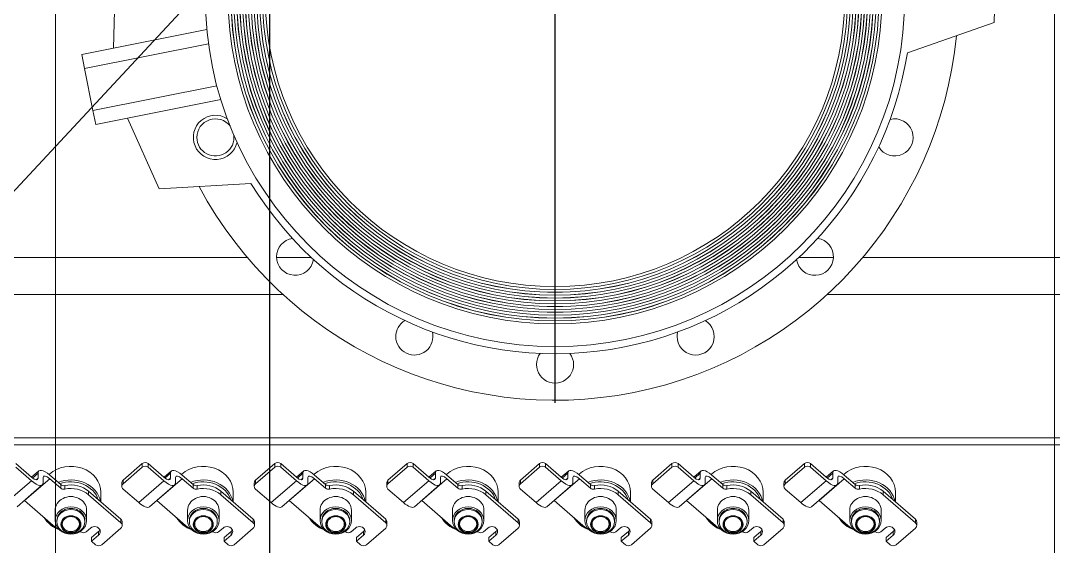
# Model space of a CAD drawing. Extents: x -681219 to -550379, y -242630 to -158199.
# Drawn here: x -589243 to -588520, y -222651 to -222284 of the extents above; entities that cross this region are included whole.
import ezdxf
from ezdxf.lldxf.tags import DXFTag

# ---------------------------------------------------------------- set-up
doc = ezdxf.new("R2010")
doc.units = 0
doc.header["$LTSCALE"] = 1000
doc.linetypes.add('DASHED', pattern=[0.75, 0.5, -0.25])
doc.layers.get('0').update_dxf_attribs({"linetype": 'CONTINUOUS'})
doc.layers.add('center', color=253, linetype='CENTER2')
doc.layers.add('DIM', color=7, linetype='CONTINUOUS', lineweight=18)
doc.layers.add('famsun', color=7, linetype='CONTINUOUS', lineweight=0)
tags = doc.linetypes.add('CENTER2', pattern=[28.575, 19.05, -3.175, 3.175, -3.175]).pattern_tags.tags
tags[10:11] = [DXFTag(74, 4), DXFTag(75, 0), DXFTag(340, '0'), DXFTag(46, 0.0), DXFTag(50, 0.0), DXFTag(44, 0.0), DXFTag(45, 0.0)]
tags[8:9] = [DXFTag(74, 4), DXFTag(75, 0), DXFTag(340, '0'), DXFTag(46, 0.0), DXFTag(50, 0.0), DXFTag(44, 0.0), DXFTag(45, 0.0)]
tags[6:7] = [DXFTag(74, 4), DXFTag(75, 0), DXFTag(340, '0'), DXFTag(46, 0.0), DXFTag(50, 0.0), DXFTag(44, 0.0), DXFTag(45, 0.0)]
tags[4:5] = [DXFTag(74, 4), DXFTag(75, 0), DXFTag(340, '0'), DXFTag(46, 0.0), DXFTag(50, 0.0), DXFTag(44, 0.0), DXFTag(45, 0.0)]

# ---------------------------------------------------------------- blocks, each defined once
blk = doc.blocks.new('CYPZ04001A0001XY_A_CYPZ1000_V_1')
at = {"color": 0, "linetype": 'ByBlock', "lineweight": -2}
for p, q in [((-452.5, 372.02), (-439.07, 383.65)), ((-434.82, 383.65), (-432, 381.2)), ((-359.72, 372.02), (-346.29, 383.65)), ((-342.05, 383.65), (-339.22, 381.2)), ((-266.95, 372.02), (-253.51, 383.65)), ((-249.27, 383.65), (-246.44, 381.2)), ((-174.17, 372.02), (-160.73, 383.65)), ((-156.49, 383.65), (-153.66, 381.2)), ((-81.39, 372.02), (-67.96, 383.65)), ((-63.71, 383.65), (-60.88, 381.2)), ((11.39, 372.02), (24.82, 383.65)), ((29.06, 383.65), (31.89, 381.2)), ((104.16, 372.02), (117.6, 383.65)), ((121.84, 383.65), (124.67, 381.2)), ((-432, 381.2), (-436.95, 376.92)), ((-432, 378.7), (-436.95, 374.42)), ((-436.95, 374.42), (-436.95, 376.92)), ((-432, 378.7), (-432, 381.2)), ((-339.22, 381.2), (-344.17, 376.92)), ((-339.22, 378.7), (-344.17, 374.42)), ((-344.17, 374.42), (-344.17, 376.92)), ((-339.22, 378.7), (-339.22, 381.2)), ((-246.44, 381.2), (-251.39, 376.92)), ((-246.44, 378.7), (-251.39, 374.42)), ((-251.39, 374.42), (-251.39, 376.92)), ((-246.44, 378.7), (-246.44, 381.2)), ((-153.66, 381.2), (-158.61, 376.92)), ((-153.66, 378.7), (-158.61, 374.42)), ((-158.61, 374.42), (-158.61, 376.92)), ((-153.66, 378.7), (-153.66, 381.2)), ((-60.88, 381.2), (-65.83, 376.92)), ((-60.88, 378.7), (-65.83, 374.42)), ((-65.83, 374.42), (-65.83, 376.92)), ((-60.88, 378.7), (-60.88, 381.2)), ((31.89, 381.2), (26.94, 376.92)), ((31.89, 378.7), (26.94, 374.42)), ((26.94, 374.42), (26.94, 376.92)), ((31.89, 378.7), (31.89, 381.2)), ((124.67, 381.2), (119.72, 376.92)), ((124.67, 378.7), (119.72, 374.42)), ((119.72, 374.42), (119.72, 376.92)), ((124.67, 378.7), (124.67, 381.2)), ((-453.38, 370.18), (-453.38, 367.68)), ((-431.29, 372.02), (-428.18, 374.71)), ((-424.5, 374.71), (-424.48, 374.7)), ((-405.13, 370.18), (-384.97, 352.73)), ((-360.6, 370.18), (-360.6, 367.68)), ((-338.51, 372.02), (-335.4, 374.71)), ((-331.72, 374.71), (-331.71, 374.7)), ((-312.35, 370.18), (-292.2, 352.73)), ((-267.82, 370.18), (-267.82, 367.68)), ((-245.73, 372.02), (-242.62, 374.71)), ((-238.94, 374.71), (-238.93, 374.7)), ((-219.57, 370.18), (-199.42, 352.73)), ((-175.05, 370.18), (-175.05, 367.68)), ((-152.96, 372.02), (-149.84, 374.71)), ((-146.17, 374.71), (-146.15, 374.7)), ((-126.79, 370.18), (-106.64, 352.73)), ((-82.27, 370.18), (-82.27, 367.68)), ((-60.18, 372.02), (-57.07, 374.71)), ((-53.39, 374.71), (-53.37, 374.7)), ((-34.01, 370.18), (-13.86, 352.73)), ((10.51, 370.18), (10.51, 367.68)), ((32.6, 372.02), (35.71, 374.71)), ((39.39, 374.71), (39.4, 374.7)), ((58.76, 370.18), (78.92, 352.73)), ((103.29, 370.18), (103.29, 367.68)), ((125.38, 372.02), (128.49, 374.71)), ((132.17, 374.71), (132.18, 374.7)), ((151.54, 370.18), (171.69, 352.73)), ((-429.87, 348.75), (-452.5, 368.34)), ((-452.5, 368.34), (-452.5, 365.84)), ((-429.87, 346.25), (-452.5, 365.84)), ((-428.5, 366.71), (-428.5, 359.46)), ((-427.3, 367.46), (-427.3, 366.71)), ((-407.7, 366.71), (-407.7, 367.46)), ((-406.5, 359.46), (-406.5, 366.71)), ((-337.1, 348.75), (-359.72, 368.34)), ((-359.72, 368.34), (-359.72, 365.84)), ((-337.1, 346.25), (-359.72, 365.84)), ((-335.72, 366.71), (-335.72, 359.46)), ((-334.52, 367.46), (-334.52, 366.71)), ((-314.92, 366.71), (-314.92, 367.46)), ((-313.72, 359.46), (-313.72, 366.71)), ((-244.32, 348.75), (-266.95, 368.34)), ((-266.95, 368.34), (-266.95, 365.84)), ((-244.32, 346.25), (-266.95, 365.84)), ((-242.94, 366.71), (-242.94, 359.46)), ((-241.75, 367.46), (-241.75, 366.71)), ((-222.14, 366.71), (-222.14, 367.46)), ((-220.94, 359.46), (-220.94, 366.71)), ((-151.54, 348.75), (-174.17, 368.34)), ((-174.17, 368.34), (-174.17, 365.84)), ((-151.54, 346.25), (-174.17, 365.84)), ((-150.17, 366.71), (-150.17, 359.46)), ((-148.97, 367.46), (-148.97, 366.71)), ((-129.37, 366.71), (-129.37, 367.46)), ((-128.17, 359.46), (-128.17, 366.71)), ((-58.76, 348.75), (-81.39, 368.34)), ((-81.39, 368.34), (-81.39, 365.84)), ((-58.76, 346.25), (-81.39, 365.84)), ((-57.39, 366.71), (-57.39, 359.46)), ((-56.19, 367.46), (-56.19, 366.71)), ((-36.59, 366.71), (-36.59, 367.46)), ((-35.39, 359.46), (-35.39, 366.71)), ((34.01, 348.75), (11.39, 368.34)), ((11.39, 368.34), (11.39, 365.84)), ((34.01, 346.25), (11.39, 365.84)), ((35.39, 366.71), (35.39, 359.46)), ((36.59, 367.46), (36.59, 366.71)), ((56.19, 366.71), (56.19, 367.46)), ((57.39, 359.46), (57.39, 366.71)), ((126.79, 348.75), (104.16, 368.34)), ((104.16, 368.34), (104.16, 365.84)), ((126.79, 346.25), (104.16, 365.84)), ((128.17, 366.71), (128.17, 359.46)), ((129.37, 367.46), (129.37, 366.71)), ((148.97, 366.71), (148.97, 367.46)), ((150.17, 359.46), (150.17, 366.71)), ((-379.77, 357.15), (-397.45, 341.84)), ((-287, 357.15), (-304.67, 341.84)), ((-194.22, 357.15), (-211.9, 341.84)), ((-101.44, 357.15), (-119.12, 341.84)), ((-8.66, 357.15), (-26.34, 341.84)), ((84.12, 357.15), (66.44, 341.84)), ((176.89, 357.15), (159.22, 341.84)), ((-438.5, 353.72), (-438.5, 346.96)), ((-429.87, 346.25), (-429.87, 348.75)), ((-384.97, 352.73), (-402.65, 337.42)), ((-372.25, 354.21), (-389.92, 338.9)), ((-361.29, 344.71), (-372.25, 354.21)), ((-345.72, 353.72), (-345.72, 346.96)), ((-337.1, 346.25), (-337.1, 348.75)), ((-292.2, 352.73), (-309.87, 337.42)), ((-279.47, 354.21), (-297.15, 338.9)), ((-268.51, 344.71), (-279.47, 354.21)), ((-252.94, 353.72), (-252.94, 346.96)), ((-244.32, 346.25), (-244.32, 348.75)), ((-199.42, 352.73), (-217.1, 337.42)), ((-186.69, 354.21), (-204.37, 338.9)), ((-175.73, 344.71), (-186.69, 354.21)), ((-160.17, 353.72), (-160.17, 346.96)), ((-151.54, 346.25), (-151.54, 348.75)), ((-106.64, 352.73), (-124.32, 337.42)), ((-93.91, 354.21), (-111.59, 338.9)), ((-82.95, 344.71), (-93.91, 354.21)), ((-67.39, 353.72), (-67.39, 346.96)), ((-58.76, 346.25), (-58.76, 348.75)), ((-13.86, 352.73), (-31.54, 337.42)), ((-1.13, 354.21), (-18.81, 338.9)), ((9.83, 344.71), (-1.13, 354.21)), ((25.39, 353.72), (25.39, 346.96)), ((34.01, 346.25), (34.01, 348.75)), ((78.92, 352.73), (61.24, 337.42)), ((91.64, 354.21), (73.97, 338.9)), ((102.6, 344.71), (91.64, 354.21)), ((118.17, 353.72), (118.17, 346.96)), ((126.79, 346.25), (126.79, 348.75)), ((171.69, 352.73), (154.02, 337.42)), ((184.42, 354.21), (166.74, 338.9)), ((-413.21, 342.27), (-413.21, 344.77)), ((-402.65, 337.42), (-410.35, 344.09)), ((-410.35, 344.09), (-410.35, 341.59)), ((-402.65, 334.92), (-410.35, 341.59)), ((-398.05, 340.19), (-398.05, 336.69)), ((-374.72, 329.4), (-361.29, 341.04)), ((-361.29, 338.54), (-361.29, 341.04)), ((-360.41, 340.38), (-360.41, 342.88)), ((-320.43, 342.27), (-320.43, 344.77)), ((-309.87, 337.42), (-317.58, 344.09)), ((-317.58, 344.09), (-317.58, 341.59)), ((-309.87, 334.92), (-317.58, 341.59)), ((-305.28, 340.19), (-305.28, 336.69)), ((-281.94, 329.4), (-268.51, 341.04)), ((-268.51, 338.54), (-268.51, 341.04)), ((-267.63, 340.38), (-267.63, 342.88)), ((-227.65, 342.27), (-227.65, 344.77)), ((-217.1, 337.42), (-224.8, 344.09)), ((-224.8, 344.09), (-224.8, 341.59)), ((-217.1, 334.92), (-224.8, 341.59)), ((-212.5, 340.19), (-212.5, 336.69)), ((-189.16, 329.4), (-175.73, 341.04)), ((-175.73, 338.54), (-175.73, 341.04)), ((-174.85, 340.38), (-174.85, 342.88)), ((-134.88, 342.27), (-134.88, 344.77)), ((-124.32, 337.42), (-132.02, 344.09)), ((-132.02, 344.09), (-132.02, 341.59)), ((-124.32, 334.92), (-132.02, 341.59)), ((-119.72, 340.19), (-119.72, 336.69)), ((-96.39, 329.4), (-82.95, 341.04)), ((-82.95, 338.54), (-82.95, 341.04)), ((-82.07, 340.38), (-82.07, 342.88)), ((-42.1, 342.27), (-42.1, 344.77)), ((-31.54, 337.42), (-39.24, 344.09)), ((-39.24, 344.09), (-39.24, 341.59)), ((-31.54, 334.92), (-39.24, 341.59)), ((-26.94, 340.19), (-26.94, 336.69)), ((-3.61, 329.4), (9.83, 341.04)), ((9.83, 338.54), (9.83, 341.04)), ((10.7, 340.38), (10.7, 342.88)), ((50.68, 342.27), (50.68, 344.77)), ((61.24, 337.42), (53.54, 344.09)), ((53.54, 344.09), (53.54, 341.59)), ((61.24, 334.92), (53.54, 341.59)), ((65.83, 340.19), (65.83, 336.69)), ((89.17, 329.4), (102.6, 341.04)), ((102.6, 338.54), (102.6, 341.04)), ((103.48, 340.38), (103.48, 342.88)), ((143.46, 342.27), (143.46, 344.77)), ((154.02, 337.42), (146.31, 344.09)), ((146.31, 344.09), (146.31, 341.59)), ((154.02, 334.92), (146.31, 341.59)), ((158.61, 340.19), (158.61, 336.69)), ((-395.12, 331.98), (-389.97, 336.44)), ((-394.52, 337.13), (-393.21, 338.26)), ((-394.52, 337.13), (-394.52, 333.63)), ((-394.52, 333.63), (-390.65, 336.98)), ((-389.92, 338.9), (-378.96, 329.4)), ((-389.92, 336.4), (-378.96, 326.9)), ((-374.72, 326.9), (-361.29, 338.54)), ((-302.34, 331.98), (-297.19, 336.44)), ((-301.74, 337.13), (-300.43, 338.26)), ((-301.74, 337.13), (-301.74, 333.63)), ((-301.74, 333.63), (-297.87, 336.98)), ((-297.15, 338.9), (-286.18, 329.4)), ((-297.15, 336.4), (-286.18, 326.9)), ((-281.94, 326.9), (-268.51, 338.54)), ((-209.57, 331.98), (-204.41, 336.44)), ((-208.96, 337.13), (-207.65, 338.26)), ((-208.96, 337.13), (-208.96, 333.63)), ((-208.96, 333.63), (-205.09, 336.98)), ((-204.37, 338.9), (-193.41, 329.4)), ((-204.37, 336.4), (-193.41, 326.9)), ((-189.16, 326.9), (-175.73, 338.54)), ((-116.79, 331.98), (-111.64, 336.44)), ((-116.19, 337.13), (-114.87, 338.26)), ((-116.19, 337.13), (-116.19, 333.63)), ((-116.19, 333.63), (-112.31, 336.98)), ((-111.59, 338.9), (-100.63, 329.4)), ((-111.59, 336.4), (-100.63, 326.9)), ((-96.39, 326.9), (-82.95, 338.54)), ((-24.01, 331.98), (-18.86, 336.44)), ((-23.41, 337.13), (-22.09, 338.26)), ((-23.41, 337.13), (-23.41, 333.63)), ((-23.41, 333.63), (-19.53, 336.98)), ((-18.81, 338.9), (-7.85, 329.4)), ((-18.81, 336.4), (-7.85, 326.9)), ((-3.61, 326.9), (9.83, 338.54)), ((68.77, 331.98), (73.92, 336.44)), ((69.37, 337.13), (70.68, 338.26)), ((69.37, 337.13), (69.37, 333.63)), ((69.37, 333.63), (73.24, 336.98)), ((73.97, 338.9), (84.93, 329.4)), ((73.97, 336.4), (84.93, 326.9)), ((89.17, 326.9), (102.6, 338.54)), ((161.54, 331.98), (166.7, 336.44)), ((162.15, 337.13), (163.46, 338.26)), ((162.15, 337.13), (162.15, 333.63)), ((162.15, 333.63), (166.02, 336.98)), ((166.74, 338.9), (177.7, 329.4)), ((166.74, 336.4), (177.7, 326.9)), ((-378.96, 326.9), (-378.96, 329.4)), ((-374.72, 329.4), (-374.72, 326.9)), ((-286.18, 326.9), (-286.18, 329.4)), ((-281.94, 329.4), (-281.94, 326.9)), ((-193.41, 326.9), (-193.41, 329.4)), ((-189.16, 329.4), (-189.16, 326.9)), ((-100.63, 326.9), (-100.63, 329.4)), ((-96.39, 329.4), (-96.39, 326.9)), ((-7.85, 326.9), (-7.85, 329.4)), ((-3.61, 329.4), (-3.61, 326.9)), ((84.93, 326.9), (84.93, 329.4)), ((89.17, 329.4), (89.17, 326.9)), ((-580.5, 313.78), (696.5, 313.78)), ((695.5, 308.78), (-570, 308.78)), ((-390.69, 208.43), (-575.97, 208.43)), ((695.5, 208.43), (-9.31, 208.43)), ((-415.53, 182.62), (-600.06, 182.62)), ((-370.73, 182.62), (-395.07, 182.62)), ((-4.93, 182.62), (-29.27, 182.62)), ((695.5, 182.62), (15.53, 182.62)), ((77.38, 134.55), (13.04, 130.81)), ((99.46, 85.06), (77.38, 134.55)), ((34.16, 72.07), (121.72, 89.48)), ((121.72, 89.48), (123.68, 79.68)), ((123.68, 79.68), (36.92, 62.42)), ((123.68, 79.68), (129.53, 50.25)), ((42.77, 33), (129.53, 50.25)), ((129.53, 50.25), (131.48, 40.45)), ((-446.89, 39.33), (-507.75, 18.16)), ((131.48, 40.45), (43.92, 23.03)), ((107.75, -18.16), (109.22, 36.02)), ((-507.75, 18.16), (-509.22, -36.02))]:
    blk.add_line(p, q, dxfattribs=at)
for radius in [245, 229, 227.02, 226.98, 225.02, 224.98, 223.02, 222.98, 221.02, 220.98, 219.02, 218.98, 217.02, 216.98, 215.02, 214.98, 213.02, 212.98, 211.02, 210.98, 209.02, 208.98, 207.02, 206.98, 205, 203]:
    blk.add_circle((-200, 0), radius, dxfattribs=at)
for centre, radius, start, end in [((-200, 0), 282.5, 28.06676, 174.43324), ((-200, 257.5), 13, 0, 216.42457), ((-200, 257.5), 13, 323.57543, 0), ((-200, 0), 250, 31.55043, 170.94957), ((-298.54, 237.9), 13, 0, 238.92457), ((-101.46, 237.9), 13, 0, 193.92457), ((-298.54, 237.9), 13, 346.07543, 0), ((-101.46, 237.9), 13, 301.07543, 0), ((-382.08, 182.08), 13, 8.57543, 261.42457), ((-17.92, 182.08), 13, 0, 171.42457), ((-17.92, 182.08), 13, 278.57543, 0), ((-437.9, 98.54), 13, 31.07543, 283.92457), ((37.9, 98.54), 15.5, 237.71692, 167.28308), ((37.9, 98.54), 13, 0, 186.95983), ((37.9, 98.54), 13, 218.04017, 0)]:
    blk.add_arc(centre, radius, start, end, dxfattribs=at)
for centre, major_axis, ratio, start_param, end_param in [((-436.95, 381.82), (3, 0), 0.866025, 0.785398, 2.356194), ((-344.17, 381.82), (3, 0), 0.866025, 0.785398, 2.356194), ((-251.39, 381.82), (3, 0), 0.866025, 0.785398, 2.356194), ((-158.61, 381.82), (3, 0), 0.866025, 0.785398, 2.356194), ((-65.83, 381.82), (3, 0), 0.866025, 0.785398, 2.356194), ((26.94, 381.82), (3, 0), 0.866025, 0.785398, 2.356194), ((119.72, 381.82), (3, 0), 0.866025, 0.785398, 2.356194), ((-434.12, 374.47), (4, 0), 0.866025, 2.356194, 5.497787), ((-341.34, 374.47), (4, 0), 0.866025, 2.356194, 5.497787), ((-248.56, 374.47), (4, 0), 0.866025, 2.356194, 5.497787), ((-155.78, 374.47), (4, 0), 0.866025, 2.356194, 5.497787), ((-63.01, 374.47), (4, 0), 0.866025, 2.356194, 5.497787), ((29.77, 374.47), (4, 0), 0.866025, 2.356194, 5.497787), ((122.55, 374.47), (4, 0), 0.866025, 2.356194, 5.497787), ((-450.38, 370.18), (3, 0), 0.866025, 2.356194, 3.926991), ((-434.12, 371.97), (4, 0), 0.866025, 2.356194, 2.77242), ((-426.34, 373.12), (2.6, 0), 0.866025, 0.785398, 2.356194), ((-422.65, 376.29), (2.6, 0), 0.866025, 3.926991, 4.152935), ((-417.5, 356.46), (21, 0), 0.866025, 0.46776, 1.182452), ((-417.5, 359.46), (-17.5, 0), 0.866025, 3.926991, 4.199701), ((-417.5, 356.96), (20, 0), 0.866025, 0.5708, 1.084495), ((-357.6, 370.18), (3, 0), 0.866025, 2.356194, 3.926991), ((-341.34, 371.97), (4, 0), 0.866025, 2.356194, 2.77242), ((-333.56, 373.12), (2.6, 0), 0.866025, 0.785398, 2.356194), ((-329.87, 376.29), (2.6, 0), 0.866025, 3.926991, 4.152935), ((-324.72, 356.46), (21, 0), 0.866025, 0.46776, 1.182452), ((-324.72, 359.46), (-17.5, 0), 0.866025, 3.926991, 4.199701), ((-324.72, 356.96), (20, 0), 0.866025, 0.5708, 1.084495), ((-264.82, 370.18), (3, 0), 0.866025, 2.356194, 3.926991), ((-248.56, 371.97), (4, 0), 0.866025, 2.356194, 2.77242), ((-240.78, 373.12), (2.6, 0), 0.866025, 0.785398, 2.356194), ((-237.09, 376.29), (2.6, 0), 0.866025, 3.926991, 4.152935), ((-231.94, 356.46), (21, 0), 0.866025, 0.46776, 1.182452), ((-231.94, 359.46), (-17.5, 0), 0.866025, 3.926991, 4.199701), ((-231.94, 356.96), (20, 0), 0.866025, 0.5708, 1.084495), ((-172.05, 370.18), (3, 0), 0.866025, 2.356194, 3.926991), ((-155.78, 371.97), (4, 0), 0.866025, 2.356194, 2.77242), ((-148.01, 373.12), (2.6, 0), 0.866025, 0.785398, 2.356194), ((-144.31, 376.29), (2.6, 0), 0.866025, 3.926991, 4.152935), ((-139.17, 356.46), (-21, 0), 0.866025, 3.609353, 4.324045), ((-139.17, 359.46), (-17.5, 0), 0.866025, 3.926991, 4.199701), ((-139.17, 356.96), (20, 0), 0.866025, 0.5708, 1.084495), ((-79.27, 370.18), (3, 0), 0.866025, 2.356194, 3.926991), ((-63.01, 371.97), (4, 0), 0.866025, 2.356194, 2.77242), ((-55.23, 373.12), (2.6, 0), 0.866025, 0.785398, 2.356194), ((-51.54, 376.29), (2.6, 0), 0.866025, 3.926991, 4.152935), ((-46.39, 356.46), (-21, 0), 0.866025, 3.609353, 4.324045), ((-46.39, 359.46), (-17.5, 0), 0.866025, 3.926991, 4.199701), ((-46.39, 356.96), (-20, 0), 0.866025, 3.712393, 4.226088), ((13.51, 370.18), (3, 0), 0.866025, 2.356194, 3.926991), ((29.77, 371.97), (4, 0), 0.866025, 2.356194, 2.77242), ((37.55, 373.12), (2.6, 0), 0.866025, 0.785398, 2.356194), ((41.24, 376.29), (2.6, 0), 0.866025, 3.926991, 4.152935), ((46.39, 356.46), (-21, 0), 0.866025, 3.609353, 4.324045), ((46.39, 359.46), (-17.5, 0), 0.866025, 3.926991, 4.199701), ((46.39, 356.96), (20, 0), 0.866025, 0.5708, 1.084495), ((106.29, 370.18), (3, 0), 0.866025, 2.356194, 3.926991), ((122.55, 371.97), (4, 0), 0.866025, 2.356194, 2.77242), ((130.33, 373.12), (2.6, 0), 0.866025, 0.785398, 2.356194), ((134.02, 376.29), (2.6, 0), 0.866025, 3.926991, 4.152935), ((139.17, 356.46), (21, 0), 0.866025, 0.46776, 1.182452), ((139.17, 359.46), (-17.5, 0), 0.866025, 3.926991, 4.199701), ((139.17, 356.96), (-20, 0), 0.866025, 3.712393, 4.226088), ((-450.38, 367.68), (3, 0), 0.866025, 3.141593, 3.926991), ((-417.5, 366.71), (-9.8, 0), 0.866025, 0, 3.141593), ((-357.6, 367.68), (3, 0), 0.866025, 3.141593, 3.926991), ((-324.72, 366.71), (-9.8, 0), 0.866025, 0, 3.141593), ((-264.82, 367.68), (3, 0), 0.866025, 3.141593, 3.926991), ((-231.94, 366.71), (-9.8, 0), 0.866025, 0, 3.141593), ((-172.05, 367.68), (3, 0), 0.866025, 3.141593, 3.926991), ((-139.17, 366.71), (9.8, 0), 0.866025, 3.141593, 6.283185), ((-79.27, 367.68), (3, 0), 0.866025, 3.141593, 3.926991), ((-46.39, 366.71), (9.8, 0), 0.866025, 3.141593, 6.283185), ((13.51, 367.68), (3, 0), 0.866025, 3.141593, 3.926991), ((46.39, 366.71), (9.8, 0), 0.866025, 3.141593, 6.283185), ((106.29, 367.68), (3, 0), 0.866025, 3.141593, 3.926991), ((139.17, 366.71), (-9.8, 0), 0.866025, 0, 3.141593), ((-417.5, 359.46), (-11, 0), 0.866025, 0, 3.141593), ((-372.25, 348.46), (7.53, -8.69), 0.353553, 1.958393, 3.141593), ((-324.72, 359.46), (-11, 0), 0.866025, 0, 3.141593), ((-279.47, 348.46), (7.53, -8.69), 0.353553, 1.958393, 3.141593), ((-231.94, 359.46), (-11, 0), 0.866025, 0, 3.141593), ((-186.69, 348.46), (7.53, -8.69), 0.353553, 1.958393, 3.141593), ((-139.17, 359.46), (-11, 0), 0.866025, 0, 3.141593), ((-93.91, 348.46), (7.53, -8.69), 0.353553, 1.958393, 3.141593), ((-46.39, 359.46), (-11, 0), 0.866025, 0, 3.141593), ((-1.13, 348.46), (7.53, -8.69), 0.353553, 1.958393, 3.141593), ((46.39, 359.46), (-11, 0), 0.866025, 0, 3.141593), ((91.64, 348.46), (7.53, -8.69), 0.353553, 1.958393, 3.141593), ((139.17, 359.46), (-11, 0), 0.866025, 0, 3.141593), ((-417.5, 356.46), (21, 0), 0.866025, 3.307016, 5.153312), ((-417.5, 356.96), (20, 0), 0.866025, 3.42163, 5.11339), ((-417.5, 359.46), (17.5, 0), 0.866025, 3.926991, 4.960048), ((-324.72, 356.46), (21, 0), 0.866025, 3.307016, 5.153312), ((-324.72, 356.96), (20, 0), 0.866025, 3.42163, 5.11339), ((-324.72, 359.46), (17.5, 0), 0.866025, 3.926991, 4.960048), ((-231.94, 356.46), (21, 0), 0.866025, 3.307016, 5.153312), ((-231.94, 356.96), (20, 0), 0.866025, 3.42163, 5.11339), ((-231.94, 359.46), (17.5, 0), 0.866025, 3.926991, 4.960048), ((-139.17, 356.46), (-21, 0), 0.866025, 0.165423, 2.01172), ((-139.17, 356.96), (20, 0), 0.866025, 3.42163, 5.11339), ((-139.17, 359.46), (17.5, 0), 0.866025, 3.926991, 4.960048), ((-46.39, 356.46), (-21, 0), 0.866025, 0.165423, 2.01172), ((-46.39, 356.96), (-20, 0), 0.866025, 0.280038, 1.971798), ((-46.39, 359.46), (17.5, 0), 0.866025, 3.926991, 4.960048), ((46.39, 356.46), (-21, 0), 0.866025, 0.165423, 2.01172), ((46.39, 356.96), (20, 0), 0.866025, 3.42163, 5.11339), ((46.39, 359.46), (17.5, 0), 0.866025, 3.926991, 4.960048), ((139.17, 356.46), (21, 0), 0.866025, 3.307016, 5.153312), ((139.17, 356.96), (-20, 0), 0.866025, 0.280038, 1.971798), ((139.17, 359.46), (17.5, 0), 0.866025, 3.926991, 4.960048), ((-417.5, 346.96), (21, 0), 0.866025, 3.141593, 5.510552), ((-417.5, 356.96), (17.5, 0), 0.866025, 3.926991, 4.960048), ((-412.47, 342.25), (-3, 0), 0.866025, 3.926991, 4.960048), ((-412.47, 339.75), (3, 0), 0.866025, 0.785398, 1.818456), ((-389.92, 333.15), (7.53, -8.69), 0.353553, 1.958393, 3.529189), ((-363.41, 342.88), (-3, 0), 0.866025, 2.356194, 3.926991), ((-363.41, 340.38), (-3, 0), 0.866025, 2.356194, 3.141593), ((-324.72, 346.96), (21, 0), 0.866025, 3.141593, 5.510552), ((-324.72, 356.96), (17.5, 0), 0.866025, 3.926991, 4.960048), ((-319.7, 342.25), (-3, 0), 0.866025, 3.926991, 4.960048), ((-319.7, 339.75), (3, 0), 0.866025, 0.785398, 1.818456), ((-297.15, 333.15), (7.53, -8.69), 0.353553, 1.958393, 3.529189), ((-270.63, 342.88), (-3, 0), 0.866025, 2.356194, 3.926991), ((-270.63, 340.38), (-3, 0), 0.866025, 2.356194, 3.141593), ((-231.94, 346.96), (-21, 0), 0.866025, 0, 2.368959), ((-231.94, 356.96), (17.5, 0), 0.866025, 3.926991, 4.960048), ((-226.92, 342.25), (-3, 0), 0.866025, 3.926991, 4.960048), ((-226.92, 339.75), (3, 0), 0.866025, 0.785398, 1.818456), ((-204.37, 333.15), (7.53, -8.69), 0.353553, 1.958393, 3.529189), ((-177.85, 342.88), (-3, 0), 0.866025, 2.356194, 3.926991), ((-177.85, 340.38), (-3, 0), 0.866025, 2.356194, 3.141593), ((-139.17, 346.96), (21, 0), 0.866025, 3.141593, 5.510552), ((-139.17, 356.96), (17.5, 0), 0.866025, 3.926991, 4.960048), ((-134.14, 342.25), (-3, 0), 0.866025, 3.926991, 4.960048), ((-134.14, 339.75), (3, 0), 0.866025, 0.785398, 1.818456), ((-111.59, 333.15), (7.53, -8.69), 0.353553, 1.958393, 3.529189), ((-85.07, 342.88), (-3, 0), 0.866025, 2.356194, 3.926991), ((-85.07, 340.38), (-3, 0), 0.866025, 2.356194, 3.141593), ((-46.39, 346.96), (21, 0), 0.866025, 3.141593, 5.510552), ((-46.39, 356.96), (17.5, 0), 0.866025, 3.926991, 4.960048), ((-41.36, 342.25), (-3, 0), 0.866025, 3.926991, 4.960048), ((-41.36, 339.75), (3, 0), 0.866025, 0.785398, 1.818456), ((-18.81, 333.15), (7.53, -8.69), 0.353553, 1.958393, 3.529189), ((7.7, 342.88), (-3, 0), 0.866025, 2.356194, 3.926991), ((7.7, 340.38), (-3, 0), 0.866025, 2.356194, 3.141593), ((46.39, 346.96), (-21, 0), 0.866025, 0, 2.368959), ((46.39, 356.96), (17.5, 0), 0.866025, 3.926991, 4.960048), ((51.41, 342.25), (-3, 0), 0.866025, 3.926991, 4.960048), ((51.41, 339.75), (3, 0), 0.866025, 0.785398, 1.818456), ((73.97, 333.15), (7.53, -8.69), 0.353553, 1.958393, 3.529189), ((100.48, 342.88), (-3, 0), 0.866025, 2.356194, 3.926991), ((100.48, 340.38), (-3, 0), 0.866025, 2.356194, 3.141593), ((139.17, 346.96), (21, 0), 0.866025, 3.141593, 5.510552), ((139.17, 356.96), (17.5, 0), 0.866025, 3.926991, 4.960048), ((144.19, 342.25), (-3, 0), 0.866025, 3.926991, 4.960048), ((144.19, 339.75), (3, 0), 0.866025, 0.785398, 1.818456), ((166.74, 333.15), (7.53, -8.69), 0.353553, 1.958393, 3.529189), ((-402.65, 340.67), (-4.26, 4.91), 0.353553, 1.958393, 3.529189), ((-402.65, 340.67), (-7.53, 8.69), 0.353553, 1.958393, 3.529189), ((-389.92, 333.15), (4.26, -4.91), 0.353553, 1.958393, 3.529189), ((-309.87, 340.67), (-4.26, 4.91), 0.353553, 1.958393, 3.529189), ((-309.87, 340.67), (-7.53, 8.69), 0.353553, 1.958393, 3.529189), ((-297.15, 333.15), (4.26, -4.91), 0.353553, 1.958393, 3.529189), ((-217.1, 340.67), (-4.26, 4.91), 0.353553, 1.958393, 3.529189), ((-217.1, 340.67), (-7.53, 8.69), 0.353553, 1.958393, 3.529189), ((-204.37, 333.15), (4.26, -4.91), 0.353553, 1.958393, 3.529189), ((-124.32, 340.67), (-4.26, 4.91), 0.353553, 1.958393, 3.529189), ((-124.32, 340.67), (-7.53, 8.69), 0.353553, 1.958393, 3.529189), ((-111.59, 333.15), (4.26, -4.91), 0.353553, 1.958393, 3.529189), ((-31.54, 340.67), (-4.26, 4.91), 0.353553, 1.958393, 3.529189), ((-31.54, 340.67), (-7.53, 8.69), 0.353553, 1.958393, 3.529189), ((-18.81, 333.15), (4.26, -4.91), 0.353553, 1.958393, 3.529189), ((61.24, 340.67), (-4.26, 4.91), 0.353553, 1.958393, 3.529189), ((61.24, 340.67), (-7.53, 8.69), 0.353553, 1.958393, 3.529189), ((73.97, 333.15), (4.26, -4.91), 0.353553, 1.958393, 3.529189), ((154.02, 340.67), (-4.26, 4.91), 0.353553, 1.958393, 3.529189), ((154.02, 340.67), (-7.53, 8.69), 0.353553, 1.958393, 3.529189), ((166.74, 333.15), (4.26, -4.91), 0.353553, 1.958393, 3.529189), ((-376.84, 331.24), (-3, 0), 0.866025, 0.785398, 2.356194), ((-376.84, 328.74), (3, 0), 0.866025, 3.926991, 5.497787), ((-284.06, 331.24), (-3, 0), 0.866025, 0.785398, 2.356194), ((-284.06, 328.74), (3, 0), 0.866025, 3.926991, 5.497787), ((-191.29, 331.24), (-3, 0), 0.866025, 0.785398, 2.356194), ((-191.29, 328.74), (3, 0), 0.866025, 3.926991, 5.497787), ((-98.51, 331.24), (-3, 0), 0.866025, 0.785398, 2.356194), ((-98.51, 328.74), (3, 0), 0.866025, 3.926991, 5.497787), ((-5.73, 331.24), (-3, 0), 0.866025, 0.785398, 2.356194), ((-5.73, 328.74), (3, 0), 0.866025, 3.926991, 5.497787), ((87.05, 331.24), (-3, 0), 0.866025, 0.785398, 2.356194), ((87.05, 328.74), (3, 0), 0.866025, 3.926991, 5.497787)]:
    blk.add_ellipse(centre, major_axis=major_axis, ratio=ratio, start_param=start_param, end_param=end_param, dxfattribs=at)
for centre, major_axis in [((-417.5, 366.71), (11, 0)), ((-324.72, 366.71), (11, 0)), ((-231.94, 366.71), (11, 0)), ((-139.17, 366.71), (11, 0)), ((-46.39, 366.71), (11, 0)), ((46.39, 366.71), (11, 0)), ((139.17, 366.71), (11, 0)), ((-417.5, 367.46), (-9.8, 0)), ((-417.5, 369.46), (7, 0)), ((-417.5, 369.46), (6.5, 0)), ((-417.5, 369.21), (6, 0)), ((-324.72, 367.46), (-9.8, 0)), ((-324.72, 369.46), (7, 0)), ((-324.72, 369.46), (6.5, 0)), ((-324.72, 369.21), (6, 0)), ((-231.94, 367.46), (-9.8, 0)), ((-231.94, 369.46), (-7, 0)), ((-231.94, 369.46), (-6.5, 0)), ((-231.94, 369.21), (-6, 0)), ((-139.17, 367.46), (9.8, 0)), ((-139.17, 369.46), (-7, 0)), ((-139.17, 369.46), (-6.5, 0)), ((-139.17, 369.21), (-6, 0)), ((-46.39, 367.46), (9.8, 0)), ((-46.39, 369.46), (7, 0)), ((-46.39, 369.46), (6.5, 0)), ((-46.39, 369.21), (6, 0)), ((46.39, 367.46), (9.8, 0)), ((46.39, 369.46), (7, 0)), ((46.39, 369.46), (6.5, 0)), ((46.39, 369.21), (6, 0)), ((139.17, 367.46), (-9.8, 0)), ((139.17, 369.46), (-7, 0)), ((139.17, 369.46), (-6.5, 0)), ((139.17, 369.21), (-6, 0))]:
    blk.add_ellipse(centre, major_axis=major_axis, ratio=0.866025, dxfattribs=at)
at = {"layer": 'center', "ltscale": 17.201947}
for p, q in [((0, -1229.85), (0, 1227.88)), ((-200, 284.25), (-200, -284.25))]:
    blk.add_line(p, q, dxfattribs=at)

msp = doc.modelspace()

# ---------------------------------------------------------------- linework, layer by layer
at = {"layer": 'DIM', "color": 2}
msp.add_lwpolyline([(-589218.721, -221491.6983), (-588518.721, -221491.6983), (-588518.721, -223041.6983), (-589218.721, -223041.6983)], close=True, dxfattribs=at)
at = {"layer": 'famsun', "color": 8, "linetype": 'DASHED', "ltscale": 20}
msp.add_line((-600861.5764, -234881.8799), (-586468.721, -219416.6983), dxfattribs=at)

# ---------------------------------------------------------------- block references
at = {"layer": 'famsun', "rotation": 180}
msp.add_blockref('CYPZ04001A0001XY_A_CYPZ1000_V_1', (-589068.721, -222266.6983), dxfattribs=at)

doc.saveas('drawing.dxf')
